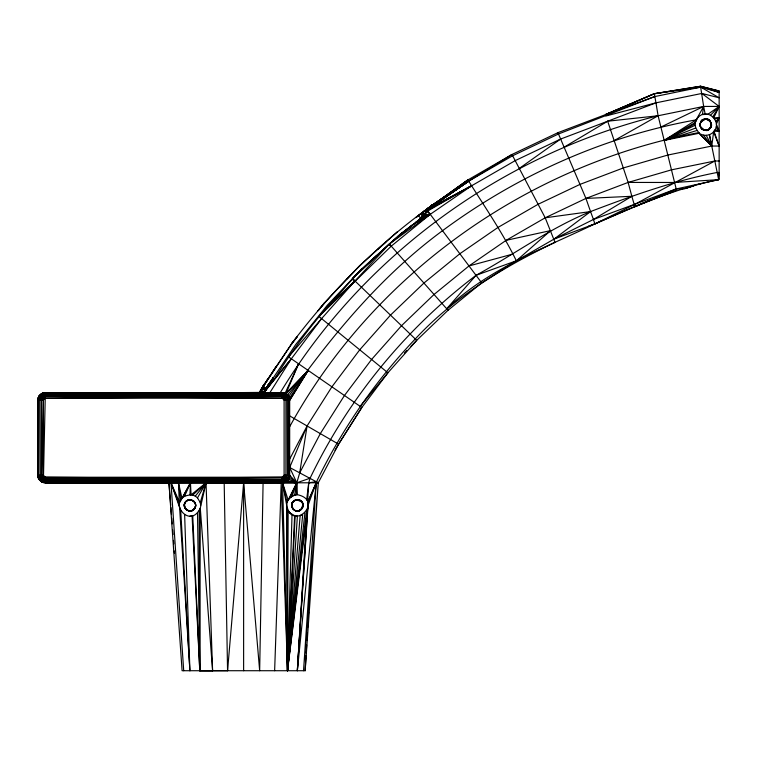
<?xml version="1.0" encoding="UTF-8"?>
<svg xmlns="http://www.w3.org/2000/svg" width="757" height="757" viewBox="0 0 757 757"><rect width="100%" height="100%" fill="white"/><g stroke="black" fill="none" stroke-linecap="round" stroke-linejoin="round"><path stroke-width="1.14" d="M183.705 670.721L171.006 482.834L179.371 504.796L178.51 482.834L181.973 498.418L190.461 482.834L189.96 494.718L192.732 495.087L206.036 482.834L212.603 670.74L199.782 670.721L200.283 508.146L206.036 482.834L191.057 494.87C164.666 496.98 188.976 531.632 200.283 508.146L212.603 670.74L227.564 670.721L243.622 482.834L259.66 670.721L263.086 482.834M184.453 506.367C182.692 497.595 197.88 498.333 195.41 506.859C193.404 515.053 180.346 509.168 185.323 502.26C189.136 495.93 199.365 503.083 194.398 508.874C189.95 515.034 180.298 506.783 185.976 501.408M194.199 509.064L195.552 506.178L194.398 508.874L192.07 510.615L189.165 510.956L186.487 509.811L184.736 507.474L184.396 504.578L185.541 501.891L187.14 500.509L185.541 501.891M705.988 130.318C721.497 125.955 699.78 110.02 700.263 126.135C713.236 142.354 715.374 107.778 700.443 122.842C701.55 115.461 714.163 122.511 707.218 119.284L708.069 119.597L706.943 119.246M719.15 91.001L700.48 86.26L654.322 93.726L655.969 102.838L605.922 115.982L605.468 114.629L654.322 93.726L700.774 87.15L719.15 97.795L701.871 93.442L655.969 102.838L607.682 121.215L628.13 182.428L631.84 196.281L593.441 219.473L554.067 239.07L516.331 260.796L481.679 282.844L448.04 310.266L416.71 340.347L387.906 372.804L361.818 407.493L338.597 444.179L318.366 482.597L316.246 482.796L297.34 670.721L307.692 508.117L308.052 505.354L316.587 481.641C341.861 429.304 375.245 381.083 415.262 338.947C454.238 296.981 503.623 266.748 555.013 242.363L545.201 217.798L511.969 154.485L468.697 181.112L432.389 205.062L423.437 211.856L467.949 179.911L511.969 154.485L557.928 132.674L605.486 114.629L654.322 93.717L700.499 86.26L719.15 91.001L719.15 172.454L717.172 172.454C673.664 180.895 631.858 195.789 590.555 211.572C549.856 228.141 514.41 254.276 476.068 275.302C405.667 328.576 348.286 398.617 310.077 478.225L296.801 482.796L288.691 479.058L285.966 481.783L282.172 482.55L45.344 481.812L43.423 480.913L41.815 477.771L43.386 400.112L43.471 398.087L45.344 394.813L282.172 393.64C286.269 391.984 289.742 396.346 289.685 400.112L289.685 475.301C289.78 481.632 282.692 483.865 277.469 482.796M302.611 507.379C306.197 498.115 289.221 497.472 292.003 506.935C289.42 495.286 309.49 500.831 301.154 509.48C298.258 512.47 292.58 510.634 291.871 506.556C291.502 504.607 292.126 502.525 293.593 501.181C296.678 499.033 291.284 502.497 291.937 504.039L293.025 501.777L294.814 500.349L294.104 500.765C310.058 494.794 300.236 521.98 291.871 506.556C298.39 520.844 311.07 497.851 295.4 500.084M711.06 123.013L711.239 123.779L710.795 122.369C714.163 128.652 703.887 133.582 700.821 127.498C699.922 125.851 699.837 123.76 700.764 122.104C700.613 120.921 704.824 118.896 702.941 119.814L706.499 119.19M618.601 109.822L605.468 114.629L654.654 96.603L700.774 87.15L719.15 92.411L700.499 86.26L703.65 106.434L696.194 119.861C604.427 136.165 517.305 175.283 442.523 230.696C381.216 275.794 332.531 334.745 288.691 396.365L285.928 393.64L282.172 392.609L45.344 392.609L43.471 477.355L45.344 480.619L287.48 480.619L296.801 482.796L297.378 494.681C324.753 500.5 292.457 532.578 286.704 505.354L282.56 482.796L296.801 482.796L299.725 472.784L307.077 425.964L331.897 386.836L359.745 349.781L390.498 315.12L423.929 283.052L459.84 253.746L497.974 227.441L538.113 204.267L579.957 184.405L623.304 167.95L667.797 155.053L711.76 146.044L719.15 146.044L714.05 131.283C721.781 122.568 709.318 108.961 699.894 115.764C686.003 126.258 705.704 138.588 711.76 146.044L718.658 179.655C675.433 188.446 635.038 206.093 594.888 223.892C543.554 248.485 488.502 268.688 446.696 308.771L389.353 244.009L424.838 214.96L430.241 214.326L471.62 185.777L515.205 160.626L560.625 139.051L607.682 121.215L658.098 115.755L703.65 106.434L719.15 106.434L713.756 117.827L719.15 117.827L716.377 124.139L719.15 131.283L714.05 131.283C711.116 135.276 705.269 136.43 700.878 134.235M710.709 127.28C712.602 119.133 711.003 130.545 707.511 130.024M700.111 124.933L700.594 122.369M274.63 670.721L281.216 482.834L287.48 670.721L308.052 505.354L307.541 502.232L308.724 482.796L310.077 478.225M700.111 125.246L700.433 126.674L700.159 123.77M306.632 510.701L287.48 670.721L286.704 505.354C286.723 500.14 290.925 495.201 296.205 494.832L296.801 482.796L289.429 477.251L287.158 477.894L282.172 477.241L45.344 479.049L282.172 480.619L284.026 477.355L284.102 475.301L284.102 400.112L284.026 398.087L282.172 394.813L45.344 393.64C41.285 392.041 37.755 396.308 37.85 400.112L37.85 475.301C37.784 479.323 41.323 482.852 45.344 482.796L318.29 482.796L289.685 467.504L307.077 425.964L289.685 459.064M304.929 512.905L287.48 670.721L288.143 510.701L289.836 512.905L294.624 515.668L287.48 670.721L282.56 482.796L288.143 500.027L289.836 497.803L296.801 482.796L289.685 467.504M295.164 515.744L287.48 670.721L287.073 508.117M301.74 508.941L299.961 510.379L302.128 508.401L302.999 504.805M299.725 472.784L320.306 433.629L344.444 395.514L371.573 359.471L401.503 325.718L434.054 294.464L468.99 265.944L506.13 240.338L545.201 217.798L585.937 198.419L628.13 182.428L674.269 182.475L718.658 179.655L719.15 172.454L718.658 179.655L676.039 188.985L593.441 219.473L594.879 223.892L588.274 226.352M718.658 179.655L718.743 178.084M170.704 505.146L168.953 482.834L182.096 670.721L305.156 670.721L306.055 655.458M306.197 653.111L306.68 644.888M306.954 640.185L307.37 633.136M307.721 627.269L307.995 622.566M308.487 614.343L308.619 611.997M307.105 509.546L297.34 670.721L308.052 505.354M291.805 504.768L292.249 503.027M308.061 505.354L307.541 502.241L316.246 482.796L303.529 670.721L318.29 482.796L305.147 670.721M481.679 282.844L430.241 214.326L412.338 225.047L399.677 234.736L362.083 268.536L328.207 306.008C308.279 328.708 290.3 353.226 274.545 379.002L271.593 382.313L270.542 381.537L263.871 392.58L274.299 379.295L272.974 377.98L272.775 380.96L263.871 392.58L272.974 377.98L274.545 379.002L291.331 358.799L321.583 318.631L354.967 280.979L389.353 244.009M41.578 475.301L41.578 400.112L42.515 395.949L43.423 394.473L45.344 393.64L282.172 392.855L284.386 393.309L285.559 394.35L287.158 397.52L287.452 475.301L286.506 479.626L284.102 482.55L45.344 482.796C41.332 482.834 37.784 479.323 37.85 475.301L43.386 475.301L45.344 477.241L282.172 479.049L40.755 480.913L38.096 477.241L38.096 398.182C38.938 394.974 42.051 392.637 45.344 392.599L282.172 392.855M38.815 479.049L43.386 482.55L284.102 482.55L286.222 481.584L296.801 482.796L292.032 496.109L289.836 497.803L294.624 495.05L296.801 482.796L289.685 475.301L284.102 475.301L282.172 477.241L45.344 477.241C40.462 478.869 34.491 475.008 41.588 481.802L45.344 482.55L282.172 481.812L284.074 480.913L284.973 479.503L285.928 475.301L285.928 400.112L284.973 395.949L284.074 394.473L282.172 393.64L45.344 392.855L41.578 393.64L38.096 398.182L43.404 392.855L45.344 392.599L43.386 392.855L41.588 393.631L42.515 395.949L44.247 396.365L283.269 396.365C294 397.302 285.124 392.164 280.364 392.58C363.218 255.156 502.534 154.229 658.098 115.755L655.969 102.838M306.632 500.027L308.724 482.796L316.587 481.641M184.471 504.294L185.087 502.582M284.102 482.569C287.31 481.707 289.571 478.566 289.685 475.301M194.596 508.543C198.41 503.613 191.284 497.008 186.591 500.869L189.297 499.771L191.426 499.942L190.773 499.8L193.461 500.945L194.965 502.837M184.68 507.237L184.519 503.935M716.16 126.921L719.15 131.283L715.233 129.551L713.662 131.85L711.76 146.044L698.579 132.655C527.875 164.524 373.229 274.072 289.685 426.702M289.685 415.896L338.568 444.179L361.818 407.493L308.184 370.438L287.48 394.813L282.172 393.64L45.344 393.64L40.755 394.473L39.146 397.68L38.815 400.112L38.815 475.301L39.79 479.503L41.578 481.812L284.386 482.133L288.559 479.049L289.429 475.301L287.726 479.503L285.928 481.812M700.149 124.262L700.859 121.868L702.449 120.117L701.607 120.912M195.448 506.537L195.609 505.392M711.287 125.255L711.353 124.763M700.367 126.381L700.253 123.476M360.124 406.348L387.906 372.804L321.583 318.631L288.531 356.869L291.331 358.799L269.937 392.58L240.802 392.609L259.377 392.646L260.597 390.48L265.603 389.268L268.83 385.408L266.843 387.215L267.675 387.177L271.593 382.313L272.974 377.98L273.816 379.787M557.928 132.674L585.937 198.419L590.555 211.572L554.067 239.07L594.879 223.892L634.82 206.661L676.531 190.338L660.899 127.062L703.65 106.434L702.401 114.572L707.918 114.279L719.15 106.434L701.871 93.442M287.452 400.112L288.559 396.365L287.461 394.813L289.429 398.182L289.685 400.396L308.184 370.438L291.331 358.799L263.871 392.58L271.489 382.436L270.542 381.537L265.972 388.284L264.278 388.445L260.588 390.48L259.377 392.646L240.811 392.599L263.871 392.372L271.489 382.436M517.419 261.449L516.331 260.796C502.61 232.513 484.527 206.642 467.949 179.911L426.04 209.878L424.999 214.874M267.931 386.695L266.843 387.215L267.675 387.177L269.606 382.928L265.603 389.268L262.386 387.338L259.377 392.646M429.56 208.355L468.697 181.112L432.446 204.929L423.437 211.856L432.777 204.712L428.897 207.692L429.56 208.355L471.62 185.777L427.714 211.004L430.241 214.326L424.838 214.96L425.538 212.31L427.383 211.572L432.379 205.09L468.697 181.112L512.64 155.753L558.477 133.989L654.654 96.603M200.643 505.392L200.283 502.629L206.036 482.834L195.297 496.147L192.732 495.087M400.444 234.206L389.552 243.849L430.241 214.326L426.04 209.878L418.498 215.613L420.845 218.555L415.972 222.293L430.241 214.326L425.037 214.714L427.383 211.572L428.897 207.692L430.336 207.409L468.697 181.112L430.459 207.295L432.379 205.1L423.437 211.856M697.774 117.581L695.276 122.511L664.163 140.424L699.373 133.204M695.342 122.312L696.194 119.88M42.515 395.949L41.001 395.779L40.045 400.112L40.367 477.894L39.79 479.503L43.404 482.55M284.973 395.949L298.589 363.814L285.124 393.28L280.364 392.58M287.158 397.52L287.726 395.949L285.928 393.64L284.102 392.855L43.386 392.855L41.578 393.64L41.947 394.35L282.172 396.365L45.344 398.182L40.367 397.52L38.352 398.087L37.85 400.112L43.386 400.112L45.344 398.182L282.172 398.182L288.36 397.68L289.429 398.182L289.429 477.241M45.344 481.812L41.938 481.074L43.471 477.355M266.142 388.379L263.871 392.372L262.007 392.571L263.502 392.41L260.588 390.48L267.931 378.954M191.057 494.87L190.461 482.834L179.674 502.629L171.006 482.834L180.724 510.738L189.912 670.721L184.632 514.646M284.074 394.473L45.344 396.365L282.172 398.182L284.074 394.473L285.559 394.35M39.79 395.939L38.929 396.365L39.146 397.68L38.096 400.112L38.929 396.365L40.755 394.473M307.702 508.117L307.702 502.591L316.246 482.796M184.632 496.147L190.461 482.834M41.938 481.074L41.001 479.626L43.386 475.301L43.386 400.112M43.423 480.913L45.344 477.241L45.344 482.796L282.172 482.55L207.891 482.767M292.637 502.298L293.602 501.181L293.025 501.777M267.164 386.553L267.675 387.177L268.612 385.729L268.442 384.66L268.896 384.944M301.154 509.48L302.753 507.086M288.143 500.027L296.801 482.796L285.966 481.783M263.871 392.372L260.588 390.48L264.562 383.922L263.247 386.108M268.867 385.152L268.442 384.66L265.603 389.268L266.975 386.931L267.789 386.931M262.386 387.338L276.239 366.52L260.597 390.48L292.609 342.41C331.812 290.527 378.103 243.934 431.036 206.055L431.055 206.699M43.386 392.855L43.13 393.309L282.172 392.609L282.172 398.182L284.102 400.112L289.685 400.112L308.184 370.438L285.928 393.593L308.184 370.438L289.429 398.182M200.283 502.629L197.511 497.841L206.036 482.834M268.896 377.469L263.994 384.944L264.278 388.445L266.303 388.246L295.552 344.757L327.317 305.26L362.083 268.536L351.996 279.182L354.967 280.979L416.71 340.347L410.966 346.252M266.171 388.284L265.603 389.268L267.344 387.177L266.719 387.376M264.127 384.651L262.991 386.505L264.562 383.922L260.597 390.48L262.897 386.676M335.02 450.254L338.568 444.179M260.588 390.48L263.691 385.389M324.479 302.828L318.044 310.786L324.498 302.791L359.452 265.83L397.264 231.812M712.848 116.777L719.15 106.434L710.549 115.196M268.442 384.66L265.603 389.268L266.483 387.868M710.057 128.311L710.842 127.062M292.599 342.41L291.19 344.511L297.473 336.382L292.599 342.41L272.775 371.678M270.637 381.443L272.974 377.98M43.423 394.473L44.247 396.365L41.815 397.68L40.045 400.112L39.146 397.68M194.852 508.212L191.426 510.843L193.357 509.896M431.329 206.424L432.379 205.09L427.327 208.932L467.949 179.911M287.452 480.619C290.915 476.465 283.913 483.108 282.172 481.812M398.191 236.175L420.845 218.555L422.538 212.537L424.838 214.96M715.867 121.404L719.15 117.827L714.665 118.887M41.578 400.112L43.471 398.087M354.181 271.422L347.141 278.86M404.399 352.999L406.859 350.472M415.934 217.581L422.538 212.537L424.63 215.215L430.241 214.326L391.246 246.148L318.971 316.435L321.583 318.631M326.522 307.9L354.967 280.979L352.904 278.264L376.768 255.355M352.904 278.264L388.928 244.426L391.246 246.148L389.221 244.161M328.207 306.008L354.967 280.979M362.518 268.981L388.928 244.426M378.178 249.044L385.805 242.136M401.503 233.383L399.384 235.067M412.338 225.047L399.677 234.736M415.943 217.571L426.04 209.878M423.428 216.606L419.151 219.852L430.241 214.326L423.598 216.388L422.538 212.537L423.428 216.606L430.241 214.326M701.758 120.704L702.628 120.051M38.815 396.365L41.938 394.35M519.311 168.423L560.625 139.051M299.961 510.379L300.661 509.934L298.58 510.861L300.661 509.934M266.587 387.698L267.344 387.177L266.682 387.508M430.449 207.295L468.697 181.112L429.711 208.024L428.897 207.692L428.68 209.594L471.62 185.777L429.503 208.44L428.897 207.692L428.831 209.396L471.62 185.777M294.814 500.349L296.195 499.838L294.823 500.386M696.781 130.545L664.163 140.424L696.194 119.861M564.088 147.189L607.682 121.215M702.865 129.579L702.118 129.069L704.218 130.157L700.821 127.498L702.865 129.579L701.928 128.851M614.154 140.594L658.098 115.755L660.899 127.062M695.569 128.028L664.163 140.424L695.181 123.656M719.15 160.995L714.816 160.995L634.196 204.683L594.888 223.892M664.163 140.424L695.058 125.293M707.133 130.166L703.367 129.835L705.675 130.355L704.776 130.28M263.124 392.58L262.007 392.571L263.02 392.646M605.486 114.629L654.322 93.717M704.057 119.36L704.909 119.19M693.535 185.938L684.763 188.663L676.039 188.985L634.82 206.661L650.008 200.132M191.426 510.843L192.07 510.615L188.389 510.738M298.58 510.861L299.365 510.634L295.656 510.729L297.927 510.966M684.763 188.663L695.863 185.02M697.916 184.566L701.209 183.544M628.13 182.428L671.468 169.852L714.816 160.995M468.99 265.944L512.394 254.201M192.07 510.615L189.96 511.032M706.243 130.327L707.426 130.062M506.13 240.338L550.651 230.592L516.331 260.796L476.068 275.302L446.696 308.771L448.04 310.266M296.829 499.743L300.491 500.718M545.201 217.798L590.555 211.572L593.441 219.473M39.79 395.949L41.001 395.779L41.815 397.68M294.624 495.05L297.378 494.681M189.96 516.066L192.732 515.706L199.782 670.721L212.603 670.73M38.096 477.241L38.929 479.049L39.146 477.771L38.096 475.301L38.929 479.049L41.001 479.626L44.247 479.049L287.726 479.503L285.928 475.301M585.937 198.419L631.84 196.281L634.82 206.661M45.344 394.813L282.172 394.813M179.627 507.89L189.912 670.721M45.344 482.55L169.559 482.682M297.378 499.771L299.11 499.989L297.227 499.762M294.624 515.668L297.378 516.028L287.48 670.721L292.032 514.609L289.836 512.905M298.693 499.913L298.305 499.8M295.656 510.729L296.46 510.928L295.391 510.597M188.001 510.634L189.165 510.956M187.14 510.275L187.755 510.559M300.434 500.604L299.706 500.216M294.7 510.275L294.426 510.104M287.726 395.939L288.559 396.365L289.429 400.112L287.726 395.949M40.755 480.913L43.13 482.124M38.352 477.355L39.146 477.771L40.045 475.301L41.815 477.771M283.269 396.365L285.673 397.68M184.519 506.859L186.705 509.934M185.976 509.385L186.487 509.811M195.297 496.147L197.511 497.841M710.634 121.934L708.58 119.861L710.795 122.36M193.943 501.408L193.461 500.945L194.114 501.626M300.964 501.011L302.507 503.083M293.811 509.716L292.107 507.341L291.823 504.427L291.757 505.08M184.377 506.054L185.654 508.959M185.456 508.761L186.336 509.65M292.372 507.938L292.107 507.341L293.025 508.874M286.742 394.473L288.559 396.365M292.798 508.647L293.527 509.414M284.026 398.087L285.928 400.112M701.114 127.98L701.701 128.681M709.735 120.77L710.444 121.697M703.518 135.162L711.76 146.044L709.423 134.68L711.76 146.044L706.29 135.371M284.102 475.301L285.673 477.771M44.247 396.365L45.344 398.182M194.483 502.005L195.571 504.701L195.202 503.282M700.641 127.081L700.982 127.715M284.026 477.355L285.559 481.074M284.074 480.913L282.172 477.241L282.172 482.796M194.852 502.582L195.315 503.689M713.662 131.85L719.15 146.044M302.97 505.222L302.393 502.78M302.895 504.162L302.668 503.367M40.367 477.894L41.001 479.626M282.56 482.796L287.073 502.591M703.65 106.434L705.174 114.052M288.559 479.049L288.36 397.68M307.702 502.591L308.042 505.231M178.51 482.834L180.724 500.055M700.083 124.678L700.216 125.728M711.183 123.296L711.315 124.46M170.893 507.493L171.442 514.533M171.725 518.062L172.18 523.929M172.643 529.805L173.012 534.499M173.476 540.375L173.75 543.895M174.309 550.945L174.489 553.291M192.089 515.791L199.782 670.721L199.205 510.738M224.186 482.834L227.564 670.721M197.511 512.943L199.782 670.721M243.622 482.834L243.622 670.721M300.141 515.668L287.48 670.721L302.715 514.609L300.141 515.668M709.29 129.031L709.678 128.737L709.29 129.031M432.417 204.986L427.327 208.932L432.446 204.929M708.06 129.807L708.495 129.617L708.06 129.807"/></g></svg>
